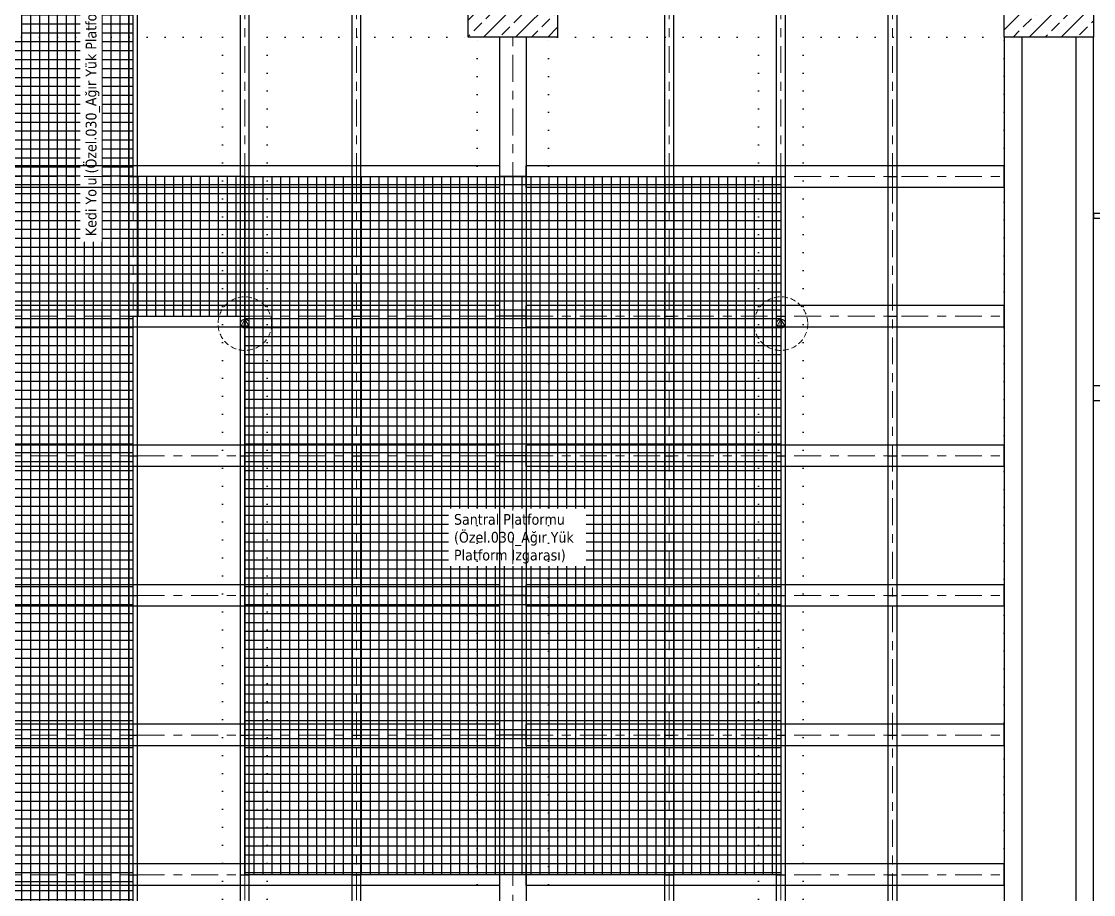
# Model space of a CAD drawing. Header units: centimetres. Extents: x 405564 to 502064, y 46284 to 60634.
# Drawn here: x 450150 to 451350, y 52473 to 53450 of the extents above; entities that cross this region are included whole.
import ezdxf
from ezdxf import colors
from ezdxf.entities.mleader import LeaderData, LeaderLine
from ezdxf.enums import TextEntityAlignment as Align
from ezdxf.math import Vec2, Vec3
from ezdxf.xclip import XClip

# ---------------------------------------------------------------- set-up
doc = ezdxf.new("R2010")
doc.units = ezdxf.units.CM
doc.header["$XCLIPFRAME"] = 0
for name, pattern in [('( Hidden )', [0.375, 0.25, -0.125]), ('ACAD_ISO07W100', [3, 0, -3]), ('DOT', [0.25, 0, -0.25]), ('HIDDEN', [9.525, 6.35, -3.175]), ('XKITLINE03', [6, 3, -1, 1, -1])]:
    doc.linetypes.add(name, pattern=pattern)
doc.layers.get('0').update_dxf_attribs({"color": 8, "lineweight": 9})
for name, color, linetype, lineweight in [('0-KRCN-AYDINLATMA-130426', 8, 'Continuous', 9), ('0-KRCN-MİMARİ-220526', 8, 'Continuous', 9), ('OL_Ic', 8, 'Continuous', 9)]:
    doc.layers.add(name, color=color, linetype=linetype, lineweight=lineweight)
for name, color, linetype in [('AS_DOS_TERAS_UST', 8, 'ACAD_ISO07W100'), ('AS_DUV', 8, 'Continuous'), ('AS_DUV_GAZBETON', 8, 'Continuous'), ('AS_GOR_UZAK2', 8, 'Continuous'), ('AS_KAPI_CAM', 8, 'Continuous'), ('AS_KAPI_POZ', 8, 'Continuous'), ('AS_PRFL_ALU', 8, 'Continuous'), ('AS_PRFL_CAM', 8, 'Continuous'), ('AS_PRFL_CELIK', 8, 'Continuous'), ('AS_PRFL_CELIK AKS', 8, 'Continuous'), ('AS_PRFL_CELIK KEDI YOLU', 8, 'Continuous'), ('AS_PRFL_CELIK PLATFORM IZGARA', 8, 'Continuous'), ('AS_PYZ_BINA', 8, 'Continuous'), ('AS_TA_BETONARME', 5, 'Continuous'), ('AS_TA_TARAMA', 8, 'Continuous'), ('AS_YAZI', 8, 'Continuous')]:
    doc.layers.add(name, color=color, linetype=linetype)
doc.styles.add('2', font='arial.ttf', dxfattribs={"width": 0.9, "height": 200})
doc.styles.add('MtXpl_Tahoma', font='tahoma.ttf')
doc.styles.add('Normal_ITL', font='swissi.ttf')
doc.styles.add('OLC-50', font='romans.shx', dxfattribs={"width": 0.5, "height": 0.15})
doc.styles.add('OLCU', font='romanstw.shx', dxfattribs={"width": 0.6})
pattern_1 = [(0, (-443149.746, -16832.563), (0, 10), []), (90, (-443149.746, -16832.563), (-10, 6e-16), [])]
pattern_2 = [(225, (17560.68, -7819.299), (17.96051, -17.96051), []), (225, (17542.72, -7819.299), (17.96051, -17.96051), [12.7, -6.35])]

# ---------------------------------------------------------------- blocks, each defined once
blk = doc.blocks.new('KD')
at = {"layer": '0-KRCN-AYDINLATMA-130426'}
for p, q in [((0, 5), (-4.3, -2.5)), ((4.3, -2.5), (0, 5)), ((4.3, -2.5), (-4.3, -2.5))]:
    blk.add_line(p, q, dxfattribs=at)
at = {"layer": '0-KRCN-AYDINLATMA-130426', "linetype": 'HIDDEN'}
blk.add_circle((0, 0), 30, dxfattribs=at)
at = {"layer": '0-KRCN-AYDINLATMA-130426'}
blk.add_circle((0, 0), 5, dxfattribs=at)
at = {"layer": '0-KRCN-AYDINLATMA-130426', "style": '2'}
blk.add_text('D', height=3.36, dxfattribs=at).set_placement((0, 0), align=Align.MIDDLE_CENTER)
blk = doc.blocks.new('G$C27E741DA')
at = {"layer": '0-KRCN-AYDINLATMA-130426'}
for p in [(12335.7, 5977.8), (12935.7, 5977.8)]:
    blk.add_blockref('KD', p, dxfattribs=at)
blk = doc.blocks.new('PLATFORM IZGARASI VE KEDI YOLU YERLESIMI')
at = {"layer": 'AS_PRFL_CELIK KEDI YOLU', "transparency": 33554687}
h = blk.add_hatch(dxfattribs=at)
h.set_pattern_fill('_USER', color=15, scale=10, double=1, pattern_type=0)
h.set_pattern_definition(pattern_1)
h.paths.add_polyline_path([(7550, -2400), (7500, -2400), (7500, -2300), (7550, -2300), (7550, -1900), (7975, -1900), (7975, -2175), (8100, -2175), (8100, -1900), (8100, -1800), (8100, -1250), (7975, -1250), (7975, -1800), (7125, -1800), (7125, -950), (7250, -950), (7250, -750), (7125, -750), (7125, -800), (6050, -800), (6050, -750), (5924.6, -750), (5924.6, -800), (3050, -800), (3050, -550), (2925, -550), (2925, -800), (1975, -800), (1975, -550), (1850, -550), (1850, -800), (1125, -800), (1125, -900), (1250, -900), (1250, -950), (1375, -950), (1375, -900), (6950, -900), (6950, -1250), (6775, -1250), (6775, -1400), (6950, -1400), (6950, -1700), (7000, -1700), (7000, -1800), (3900, -1800), (3900, -1700), (3950, -1700), (3950, -1550), (3775, -1550), (3775, -1800), (615, -1800), (615, -1900), (1190, -1900), (1190, -1940), (1290, -1940), (1290, -1900), (2450, -1900), (2450, -2175), (1725, -2175), (1725, -2700), (1550, -2700), (1550, -2850), (1850, -2850), (1850, -2275), (2575, -2275), (2575, -1900), (3350, -1900), (3350, -2300), (3400, -2300), (3400, -2400), (3350, -2400), (3350, -3300), (3400, -3300), (3400, -3400), (3350, -3400), (3350, -3556.2), (3525, -3556.2), (3525, -3000), (3650, -3000), (3650, -2850), (3525, -2850), (3525, -1900), (4850, -1900), (4850, -2350), (4725, -2350), (4725, -2545), (4850, -2545), (4850, -2850), (4975, -2850), (4975, -1900), (7375, -1900), (7375, -2350), (7000, -2350), (7000, -2400), (6950, -2400), (6950, -3000), (6775, -3000), (6775, -2850), (6650, -2850), (6650, -3000), (6650, -3150), (6950, -3150), (6950, -3300), (7000, -3300), (7000, -3400), (6950, -3400), (6950, -4337.5), (6525, -4337.5), (6525, -4493.7), (7125, -4493.7), (7125, -3712.5), (7250, -3712.5), (7250, -3556.2), (7125, -3556.2), (7125, -2550), (7375, -2550), (7375, -2700), (7975, -2700), (7975, -3000), (8100, -3000), (8100, -2550), (7550, -2550)])
at = {"layer": 'AS_PRFL_CELIK PLATFORM IZGARA', "transparency": 33554687}
h = blk.add_hatch(dxfattribs=at)
h.set_pattern_fill('_USER', color=256, scale=10, double=1, pattern_type=0)
h.set_pattern_definition(pattern_1)
h.paths.add_polyline_path([(7850, -3556.2), (7250, -3556.2), (7250, -3712.5), (7250, -4337.5), (7850, -4337.5)])
at = {"layer": 'AS_PRFL_CELIK KEDI YOLU', "color": 4}
blk.add_lwpolyline([(6525, -4493.7), (7125, -4493.7), (7125, -3712.5), (7250, -3712.5), (7250, -3556.2), (7125, -3556.2), (7125, -2550), (7375, -2550), (7375, -2700), (7975, -2700), (7975, -3000), (8100, -3000), (8100, -2550), (7550, -2550), (7550, -2400), (7500, -2400), (7500, -2300)], dxfattribs=at)
at = {"layer": 'AS_PRFL_CELIK PLATFORM IZGARA'}
blk.add_lwpolyline([(7250, -3556.2), (7850, -3556.2), (7850, -4337.5), (7250, -4337.5)], close=True, dxfattribs=at)
at = {"layer": 'AS_YAZI', "insert": (7071.9, -3622.8), "char_height": 12, "width": 353.107, "attachment_point": 1, "rotation": 90, "style": 'MtXpl_Tahoma', "bg_fill": 3, "box_fill_scale": 1.5, "bg_fill_color": 256, "bg_fill_transparency": 0}
blk.add_mtext('{\\fTahoma|b0|i0|c162|p34;Kedi Yolu (Özel.030_Ağır Yük Platform Izgarası)}', dxfattribs=at)
at = {"layer": 'AS_YAZI', "insert": (7484.1, -3933.8), "char_height": 12, "width": 141.875, "attachment_point": 1, "style": 'MtXpl_Tahoma', "bg_fill": 3, "box_fill_scale": 1.5, "bg_fill_color": 256, "bg_fill_transparency": 0}
blk.add_mtext('{\\fTahoma|b0|i0|c162|p34;Santral Platformu (Özel.030_Ağır Yük Platform Izgarası)}', dxfattribs=at)
blk = doc.blocks.new('A$C48c69b65')
at = {"layer": 'AS_PRFL_CELIK'}
for p, q in [((7120, -3556.2), (7120, -3350)), ((7130, -3556.2), (7130, -3350)), ((7245, -3556.2), (7245, -3350)), ((7255, -3556.2), (7255, -3350)), ((7370, -3556.2), (7370, -3350)), ((7380, -3556.2), (7380, -3350)), ((7720, -3556.2), (7720, -3350)), ((7730, -3556.2), (7730, -3350)), ((7845, -3556.2), (7845, -3350)), ((7855, -3556.2), (7855, -3350)), ((7970, -3556.2), (7970, -3350)), ((7980, -3556.2), (7980, -3350)), ((7535, -3400), (7535, -4650)), ((7565, -3400), (7565, -4650)), ((7535, -3544.2), (950, -3544.2)), ((8100, -3544.2), (7565, -3544.2)), ((7565, -3568.2), (7565, -3544.2)), ((8100, -3568.2), (8100, -3544.2)), ((7120, -3556.2), (7130, -3556.2)), ((7120, -3556.2), (7130, -3556.2)), ((7120, -4493.7), (7120, -3556.2)), ((7130, -4493.7), (7130, -3556.2)), ((7245, -3556.2), (7255, -3556.2)), ((7245, -3556.2), (7255, -3556.2)), ((7245, -4493.7), (7245, -3556.2)), ((7255, -4493.7), (7255, -3556.2)), ((7370, -3556.2), (7380, -3556.2)), ((7370, -3556.2), (7380, -3556.2)), ((7370, -4493.7), (7370, -3556.2)), ((7380, -4493.7), (7380, -3556.2)), ((7565, -3556.2), (7535, -3556.2)), ((7720, -4493.7), (7720, -3556.2)), ((7720, -3556.2), (7730, -3556.2)), ((7720, -3556.2), (7730, -3556.2)), ((7730, -4493.7), (7730, -3556.2)), ((7845, -3556.2), (7855, -3556.2)), ((7845, -3556.2), (7855, -3556.2)), ((7845, -4493.7), (7845, -3556.2)), ((7855, -4493.7), (7855, -3556.2)), ((7970, -3556.2), (7980, -3556.2)), ((7970, -3556.2), (7980, -3556.2)), ((7970, -4493.7), (7970, -3556.2)), ((7980, -4493.7), (7980, -3556.2)), ((7535, -3568.2), (950, -3568.2)), ((8100, -3568.2), (7565, -3568.2)), ((7535, -3700.5), (950, -3700.5)), ((8100, -3700.5), (7565, -3700.5)), ((7565, -3724.5), (7565, -3700.5)), ((8100, -3724.5), (8100, -3700.5)), ((7120, -3712.5), (7130, -3712.5)), ((7245, -3712.5), (7255, -3712.5)), ((7370, -3712.5), (7380, -3712.5)), ((7565, -3712.5), (7535, -3712.5)), ((7720, -3712.5), (7730, -3712.5)), ((7845, -3712.5), (7855, -3712.5)), ((7970, -3712.5), (7980, -3712.5)), ((7535, -3724.5), (950, -3724.5)), ((8100, -3724.5), (7565, -3724.5)), ((7535, -3856.7), (950, -3856.7)), ((8100, -3856.7), (7565, -3856.7)), ((7565, -3880.7), (7565, -3856.7)), ((8100, -3880.7), (8100, -3856.7)), ((7120, -3868.7), (7130, -3868.7)), ((7245, -3868.7), (7255, -3868.7)), ((7370, -3868.7), (7380, -3868.7)), ((7565, -3868.7), (7535, -3868.7)), ((7720, -3868.7), (7730, -3868.7)), ((7845, -3868.7), (7855, -3868.7)), ((7970, -3868.7), (7980, -3868.7)), ((7535, -3880.7), (950, -3880.7)), ((8100, -3880.7), (7565, -3880.7)), ((7535, -4013), (950, -4013)), ((8100, -4013), (7565, -4013)), ((7565, -4037), (7565, -4013)), ((8100, -4037), (8100, -4013)), ((7120, -4025), (7130, -4025)), ((7245, -4025), (7255, -4025)), ((7370, -4025), (7380, -4025)), ((7565, -4025), (7535, -4025)), ((7720, -4025), (7730, -4025)), ((7845, -4025), (7855, -4025)), ((7970, -4025), (7980, -4025)), ((7535, -4037), (950, -4037)), ((8100, -4037), (7565, -4037)), ((7535, -4169.2), (950, -4169.2)), ((8100, -4169.2), (7565, -4169.2)), ((7565, -4193.2), (7565, -4169.2)), ((8100, -4193.2), (8100, -4169.2)), ((7120, -4181.2), (7130, -4181.2)), ((7245, -4181.2), (7255, -4181.2)), ((7370, -4181.2), (7380, -4181.2)), ((7565, -4181.2), (7535, -4181.2)), ((7720, -4181.2), (7730, -4181.2)), ((7845, -4181.2), (7855, -4181.2)), ((7970, -4181.2), (7980, -4181.2)), ((7535, -4193.2), (950, -4193.2)), ((8100, -4193.2), (7565, -4193.2)), ((7535, -4325.5), (950, -4325.5)), ((8100, -4325.5), (7565, -4325.5)), ((7565, -4349.5), (7565, -4325.5)), ((8100, -4349.5), (8100, -4325.5)), ((7120, -4337.5), (7130, -4337.5)), ((7245, -4337.5), (7255, -4337.5)), ((7370, -4337.5), (7380, -4337.5)), ((7565, -4337.5), (7535, -4337.5)), ((7720, -4337.5), (7730, -4337.5)), ((7845, -4337.5), (7855, -4337.5)), ((7970, -4337.5), (7980, -4337.5)), ((7535, -4349.5), (950, -4349.5)), ((8100, -4349.5), (7565, -4349.5))]:
    blk.add_line(p, q, dxfattribs=at)
at = {"layer": 'AS_PRFL_CELIK AKS', "linetype": 'XKITLINE03', "lineweight": 0, "ltscale": 10}
for p, q in [((7125, -3350), (7125, -3556.2)), ((7250, -3350), (7250, -3556.2)), ((7375, -3350), (7375, -3556.2)), ((7725, -3350), (7725, -3556.2)), ((7850, -3350), (7850, -3556.2)), ((7975, -3350), (7975, -3556.2)), ((7550, -4650), (7550, -3400)), ((50, -3556.2), (7535, -3556.2)), ((7125, -3556.2), (7125, -4493.7)), ((7250, -3556.2), (7250, -4493.7)), ((7375, -3556.2), (7375, -4493.7)), ((7565, -3556.2), (8100, -3556.2)), ((7725, -3556.2), (7725, -4493.7)), ((7850, -3556.2), (7850, -4493.7)), ((7975, -3556.2), (7975, -4493.7)), ((50, -3712.5), (7535, -3712.5)), ((7565, -3712.5), (8100, -3712.5)), ((50, -3868.7), (7535, -3868.7)), ((7565, -3868.7), (8100, -3868.7)), ((50, -4025), (7535, -4025)), ((7565, -4025), (8100, -4025)), ((50, -4181.2), (7535, -4181.2)), ((7565, -4181.2), (8100, -4181.2)), ((50, -4337.5), (7535, -4337.5)), ((7565, -4337.5), (8100, -4337.5))]:
    blk.add_line(p, q, dxfattribs=at)
blk = doc.blocks.new('*U403')
at = {"color": 0}
for p, q in [((90, 0), (10, 0)), ((390, 0), (310, 0)), ((10, -5), (90, -5)), ((310, -5), (390, -5))]:
    blk.add_line(p, q, dxfattribs=at)
for points in [[(0, 0), (0, -5), (10, -5), (10, 0)], [(90, 0), (90, -5), (100, -5), (100, 0)], [(300, 0), (300, -5), (310, -5), (310, 0)], [(390, 0), (390, -5), (400, -5), (400, 0)]]:
    blk.add_lwpolyline(points, close=True, dxfattribs=at)
at = {"style": 'OLCU', "width": 0.45, "flags": 1}
for tag, p in [('C-ICI-CNO', (15, -80)), ('C-DIVISYON1', (15, -105)), ('C-BOSLUK', (15, -130)), ('C-DIVISYON2', (15, -155))]:
    blk.add_attdef(tag, text='', height=20, dxfattribs=at).set_placement(p, align=Align.MIDDLE_LEFT)
at = {"color": 0, "style": 'OLCU', "width": 0.5, "flags": 1}
for tag, p in [('C-REZ1', (15, -215)), ('C-REZ2', (15, -240))]:
    blk.add_attdef(tag, text='', height=17.5, dxfattribs=at).set_placement(p, align=Align.MIDDLE_LEFT)
at = {"layer": 'AS_KAPI_POZ', "style": 'OLCU', "width": 0.45}
for tag, p in [('POZ+GEN-C', (50, 15)), ('YUK-C', (50, -20))]:
    blk.add_attdef(tag, text='', height=20, dxfattribs=at).set_placement(p, align=Align.MIDDLE_CENTER)
at = {"layer": 'AS_KAPI_POZ', "style": 'OLC-50', "width": 0.5}
blk.add_attdef('C-NO', text='', height=8, rotation=90, dxfattribs=at).set_placement((10, 5), align=Align.TOP_LEFT)
blk = doc.blocks.new('GC 400x442.5')
at = {"layer": 'AS_GOR_UZAK2'}
for points in [[(87.5, 0), (30, 0)], [(312.5, 0), (370, 0)], [(87.5, -17), (30, -17)], [(87.5, -20.8), (30, -20.8)], [(87.5, -22), (30, -22)], [(312.5, -17), (370, -17)], [(312.5, -20.8), (370, -20.8)], [(312.5, -22), (370, -22)]]:
    blk.add_lwpolyline(points, dxfattribs=at)
at = {"layer": 'AS_PRFL_ALU'}
for p, q in [((195.5, -8.3), (105, -8.3)), ((204.5, -8.3), (295, -8.3))]:
    blk.add_line(p, q, dxfattribs=at)
for points in [[(25, -17), (0, -17), (0, 0), (25, 0)], [(28, -17), (30, -17), (30, 0), (25, 0), (25, -17), (27, -17), (27, -20.8), (25, -20.8), (25, -22), (30, -22), (30, -20.8), (28, -20.8)], [(90.5, -17), (92.5, -17), (92.5, 0), (87.5, 0), (87.5, -17), (89.5, -17), (89.5, -20.8), (87.5, -20.8), (87.5, -22), (92.5, -22), (92.5, -20.8), (90.5, -20.8)], [(309.5, -17), (307.5, -17), (307.5, 0), (312.5, 0), (312.5, -17), (310.5, -17), (310.5, -20.8), (312.5, -20.8), (312.5, -22), (307.5, -22), (307.5, -20.8), (309.5, -20.8)], [(372, -17), (370, -17), (370, 0), (375, 0), (375, -17), (373, -17), (373, -20.8), (375, -20.8), (375, -22), (370, -22), (370, -20.8), (372, -20.8)], [(375, -17), (400, -17), (400, 0), (375, 0)], [(28.7, -19.7), (28.7, -18.1), (29.6, -18.1), (29.6, -19.7)], [(88.8, -19.7), (88.8, -18.1), (87.9, -18.1), (87.9, -19.7)], [(91, -20.3), (91, -17.5), (93, -17.5), (93, -12.3), (101.5, -12.3), (101.5, -16.3), (99.5, -16.3), (99.5, -20.3)], [(99.5, -20.3), (99.5, -16.3), (101.5, -16.3), (101.5, -12.3), (108.5, -12.3), (108.5, -20.3)], [(108.5, -12.3), (108.5, -14.4), (111, -14.4), (111, -12.3)], [(108.5, -20.3), (108.5, -18.2), (111, -18.2), (111, -20.3)], [(109, -15.5), (109, -17.1), (110.6, -17.1), (110.6, -15.5)], [(192, -12.3), (192, -14.4), (189.5, -14.4), (189.5, -12.3)], [(192, -20.3), (192, -18.2), (189.5, -18.2), (189.5, -20.3)], [(191.5, -15.5), (191.5, -17.1), (189.9, -17.1), (189.9, -15.5)], [(201, -20.3), (201, -16.3), (199, -16.3), (199, -12.3), (192, -12.3), (192, -20.3)], [(199, -12.3), (199, -16.3), (201, -16.3), (201, -20.3), (208, -20.3), (208, -12.3)], [(208, -12.3), (208, -14.4), (210.5, -14.4), (210.5, -12.3)], [(208, -20.3), (208, -18.2), (210.5, -18.2), (210.5, -20.3)], [(208.5, -15.5), (208.5, -17.1), (210.1, -17.1), (210.1, -15.5)], [(291.5, -12.3), (291.5, -14.4), (289, -14.4), (289, -12.3)], [(291.5, -20.3), (291.5, -18.2), (289, -18.2), (289, -20.3)], [(291, -15.5), (291, -17.1), (289.4, -17.1), (289.4, -15.5)], [(300.5, -20.3), (300.5, -16.3), (298.5, -16.3), (298.5, -12.3), (291.5, -12.3), (291.5, -20.3)], [(309, -20.3), (309, -17.5), (307, -17.5), (307, -12.3), (298.5, -12.3), (298.5, -16.3), (300.5, -16.3), (300.5, -20.3)], [(311.2, -19.7), (311.2, -18.1), (312.1, -18.1), (312.1, -19.7)], [(371.3, -19.7), (371.3, -18.1), (370.4, -18.1), (370.4, -19.7)]]:
    blk.add_lwpolyline(points, close=True, dxfattribs=at)
for points in [[(108, -8.3), (108, -12.3), (105, -12.3), (105, -6.3, -0.414214), (108, -3.3), (192.5, -3.3, -0.414214), (195.5, -6.3), (195.5, -12.3), (192.5, -12.3), (192.5, -8.3)], [(292, -8.3), (292, -12.3), (295, -12.3), (295, -6.3, 0.414214), (292, -3.3), (207.5, -3.3, 0.414214), (204.5, -6.3), (204.5, -12.3), (207.5, -12.3), (207.5, -8.3)]]:
    blk.add_lwpolyline(points, format="xyb", dxfattribs=at)
at = {"layer": 'AS_PRFL_ALU', "linetype": '( Hidden )', "ltscale": 50}
for points in [[(99.5, -20.3), (99.5, -120.8, 0.414214), (200, -20.3)], [(300.5, -20.3), (300.5, -120.8, -0.414214), (200, -20.3)]]:
    blk.add_lwpolyline(points, format="xyb", dxfattribs=at)
at = {"layer": 'AS_PRFL_ALU'}
for points in [[(189.5, -12.3), (111, -12.3)], [(111, -14.4), (189.5, -14.4)], [(189.5, -18.2), (111, -18.2)], [(111, -20.3), (189.5, -20.3)], [(210.5, -12.3), (289, -12.3)], [(289, -14.4), (210.5, -14.4)], [(210.5, -18.2), (289, -18.2)], [(289, -20.3), (210.5, -20.3)]]:
    blk.add_lwpolyline(points, dxfattribs=at)
at = {"layer": 'AS_PRFL_CAM'}
for points in [[(28.7, -18.1), (88.8, -18.1), (88.8, -17.5), (28.7, -17.5)], [(28.7, -20.3), (88.8, -20.3), (88.8, -19.7), (28.7, -19.7)], [(191.5, -14.9), (191.5, -15.5), (109, -15.5), (109, -14.9)], [(191.5, -17.1), (191.5, -17.7), (109, -17.7), (109, -17.1)], [(208.5, -14.9), (208.5, -15.5), (291, -15.5), (291, -14.9)], [(208.5, -17.1), (208.5, -17.7), (291, -17.7), (291, -17.1)], [(371.3, -18.1), (311.2, -18.1), (311.2, -17.5), (371.3, -17.5)], [(371.3, -20.3), (311.2, -20.3), (311.2, -19.7), (371.3, -19.7)]]:
    blk.add_lwpolyline(points, close=True, dxfattribs=at)
blk = doc.blocks.new('A$Ca63a641c')
at = {"layer": 'AS_PYZ_BINA'}
ml = blk.add_multileader_mtext('Standard', dxfattribs=at)
ml.set_content('EST boyalı panel çit ve panel çit kapı (AS 51.101)', color=256, style='Normal_ITL')
ml.set_leader_properties()
ml.build(insert=Vec2(0, 0))
ml.multileader.update_dxf_attribs({"dogleg_length": 0.379, "arrow_head_size": 17, "scale": 75})
ctx = ml.context
ctx.base_point, ctx.scale, ctx.char_height, ctx.arrow_head_size, ctx.landing_gap_size, ctx.plane_origin = Vec3(140.5, 464.3), 75, 20, 17, 14.2, Vec3(92.5, 620.1)
notes = []
notes.append((ctx, [(0, (1, 1, 0), (112.1, 464.3), (1, 0), 28.4, [(0, [(68.5, 410)], 0, [])])]))
ctx.mtext.insert, ctx.mtext.width, ctx.mtext.flow_direction = Vec3(154.7, 477.5), 604.563, 5
for ctx, leaders in notes:
    for number, flags, end, landing, length, lines in leaders:
        leader = LeaderData()
        leader.index, (leader.has_last_leader_line, leader.has_dogleg_vector, leader.attachment_direction) = number, flags
        leader.last_leader_point, leader.dogleg_vector, leader.dogleg_length = Vec3(end), Vec3(landing), length
        for number, points, colour, breaks in lines:
            line = LeaderLine()
            line.index, line.vertices, line.color, line.breaks = number, Vec3.list(points), colors.encode_raw_color(colour), breaks
            leader.lines.append(line)
        ctx.leaders.append(leader)
blk = doc.blocks.new('A$C85dec720')
at = {"layer": 'OL_Ic'}
blk.add_blockref('A$Ca63a641c', (5315.08, 5344.25, 28.4), dxfattribs=at)
blk = doc.blocks.new('A$C6A10300A')
at = {"layer": 'AS_DOS_TERAS_UST', "linetype": 'DOT', "ltscale": 80}
blk.add_line((13285.68, -8451.45), (13285.68, -7201.45), dxfattribs=at)
at = {"layer": 'AS_DUV_GAZBETON'}
blk.add_lwpolyline([(13285.68, -8451.45), (13285.68, -7201.45), (13265.68, -7201.45), (13265.68, -8451.45)], close=True, dxfattribs=at)
at = {"layer": 'AS_DUV'}
ref = blk.add_blockref('A$C85dec720', (28900.96, -17748.98), dxfattribs=dict(at, rotation=105.0255580063709))
XClip(ref).set_block_clipping_path([(6220.3367769278, 6783.7313721173), (4126.4071464743, -1017.0000000052), (7354.8298234051, -1883.5969356479), (9448.7594538586, 5917.1344364745)])
at = {"layer": 'AS_KAPI_CAM', "rotation": 180}
blk.add_blockref('*U403', (13685.68, -7403.95), dxfattribs=at)
at = {"layer": 'AS_PRFL_ALU'}
blk.add_blockref('GC 400x442.5', (13285.68, -7591.45), dxfattribs=at)
at = {"layer": 'AS_PRFL_CELIK'}
blk.add_blockref('PLATFORM IZGARASI VE KEDI YOLU YERLESIMI', (5085.68, -3801.45), dxfattribs=at)
at = {"layer": 'AS_TA_TARAMA'}
h = blk.add_hatch(dxfattribs=at)
h.set_pattern_fill('ANSI33', color=256, scale=4, angle=180)
h.set_pattern_definition(pattern_2)
h.paths.add_polyline_path([(12585.68, -7101.45), (12685.68, -7101.45), (12685.68, -7201.45), (12585.68, -7201.45)], flags=17)
h = blk.add_hatch(dxfattribs=at)
h.set_pattern_fill('ANSI33', color=256, scale=4, angle=180)
h.set_pattern_definition(pattern_2)
h.paths.add_polyline_path([(13185.68, -7101.45), (13285.68, -7101.45), (13285.68, -7201.45), (13185.68, -7201.45)], flags=17)
at = {"layer": 'AS_DOS_TERAS_UST', "linetype": 'DOT', "ltscale": 80}
for p, q in [((12085.68, -7201.45), (12310.68, -7201.45)), ((12310.68, -7201.45), (12310.68, -8471.45)), ((12360.68, -7201.45), (12585.68, -7201.45)), ((12360.68, -7201.45), (12360.68, -8471.45)), ((12595.68, -8451.45), (12595.68, -7201.45)), ((12675.68, -8451.45), (12675.68, -7201.45)), ((12685.68, -7201.45), (12910.68, -7201.45)), ((12910.68, -7201.45), (12910.68, -8471.45)), ((12960.68, -7201.45), (13185.68, -7201.45)), ((12960.68, -7201.45), (12960.68, -8471.45)), ((13185.68, -8471.45), (13185.68, -7201.45)), ((13185.68, -8471.45), (13185.68, -7201.45))]:
    blk.add_line(p, q, dxfattribs=at)
at = {"layer": 'AS_DUV_GAZBETON'}
blk.add_lwpolyline([(13205.68, -8451.45), (13205.68, -7201.45), (13185.68, -7201.45), (13185.68, -8451.45)], close=True, dxfattribs=at)
at = {"layer": 'AS_TA_BETONARME'}
for points in [[(12585.68, -7101.45), (12685.68, -7101.45), (12685.68, -7201.45), (12585.68, -7201.45)], [(13185.68, -7101.45), (13285.68, -7101.45), (13285.68, -7201.45), (13185.68, -7201.45)]]:
    blk.add_lwpolyline(points, close=True, dxfattribs=at)
blk.add_blockref('A$C48c69b65', (5085.68, -3801.45))

msp = doc.modelspace()

# ---------------------------------------------------------------- block references
at = {"layer": '0-KRCN-AYDINLATMA-130426'}
msp.add_blockref('G$C27E741DA', (438064.1, 47134), dxfattribs=at)

# ---------------------------------------------------------------- next in the draw order: block references
at = {"layer": '0-KRCN-MİMARİ-220526'}
msp.add_blockref('A$C6A10300A', (438064.1, 60634), dxfattribs=at)

doc.saveas('drawing.dxf')
